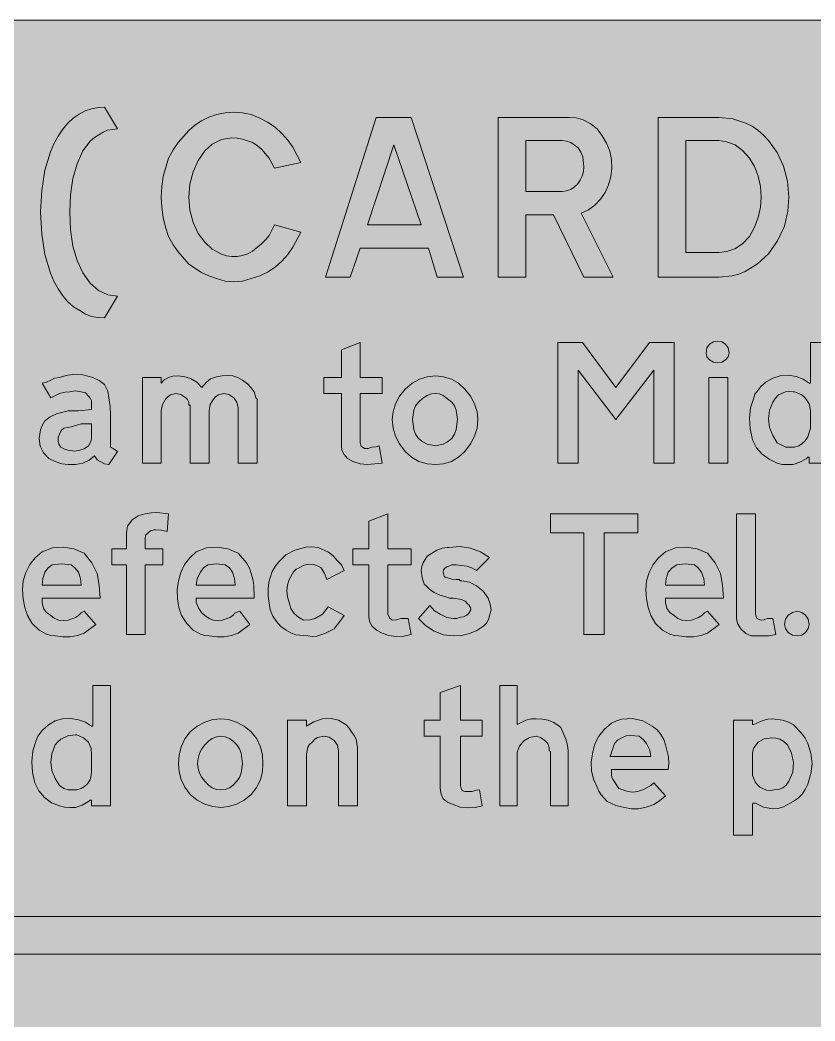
# Model space of a CAD drawing. Header units: metres. Extents: x 10 to 559, y 12 to 260.
# Drawn here: x 269.1 to 367.6, y 136.1 to 260.1 of the extents above; entities that cross this region are included whole.
import ezdxf

# ---------------------------------------------------------------- set-up
doc = ezdxf.new("R2010")
doc.units = ezdxf.units.M
for name, color, linetype, true_color in [('FILL_BLUE_0000FF', 7, 'Continuous', 0x0000ff), ('FILL_WHITE_FFFFFF', 7, 'Continuous', 0xffffff), ('STROKE_WHITE_FFFFFF', 7, 'Continuous', 0xffffff)]:
    doc.layers.add(name, color=color, linetype=linetype, true_color=true_color)

msp = doc.modelspace()

# ---------------------------------------------------------------- hatches: boundary and pattern name
at = {"layer": 'FILL_BLUE_0000FF', "true_color": 0x0000ff}
h = msp.add_hatch(color=7, dxfattribs=at)
h.dxf.hatch_style = 1
h.paths.add_polyline_path([(553.76, 259.97), (555.08, 259.58), (556.32, 258.96), (557.46, 258.12), (558.3, 256.98), (558.92, 255.74), (559.31, 254.42), (559.44, 253.08), (559.44, 19.26), (559.31, 17.91), (558.9, 16.56), (558.25, 15.32), (557.46, 14.22), (556.29, 13.28), (555.01, 12.6), (553.69, 12.2), (552.42, 12.06), (17.28, 12.06), (16.04, 12.2), (14.78, 12.6), (13.56, 13.28), (12.42, 14.22), (11.48, 15.36), (10.8, 16.61), (10.4, 17.92), (10.26, 19.26), (10.26, 253.08), (10.4, 254.41), (10.8, 255.6), (11.48, 256.93), (12.42, 258.12), (13.52, 259.04), (14.12, 259.36), (14.76, 259.56), (16.09, 259.97), (17.28, 260.1), (552.42, 260.1), (553.76, 259.97)])
at = {"layer": 'FILL_WHITE_FFFFFF', "true_color": 0xffffff}
h = msp.add_hatch(color=7, dxfattribs=at)
h.dxf.hatch_style = 1
h.paths.add_polyline_path([(279.54, 223.2), (278.73, 223.24), (277.94, 223.38), (277.19, 223.66), (276.48, 224.1), (275.7, 224.57), (274.99, 225.18), (274.35, 225.92), (273.78, 226.8), (273.27, 227.73), (272.83, 228.75), (272.16, 231.03), (271.75, 233.58), (271.62, 236.34), (271.75, 238.99), (272.16, 241.49), (272.83, 243.76), (273.27, 244.77), (273.78, 245.7), (274.35, 246.58), (274.98, 247.33), (275.67, 247.95), (276.39, 248.45), (277.15, 248.83), (277.93, 249.09), (278.73, 249.25), (279.54, 249.3), (281.16, 246.6), (279.92, 246.44), (279.36, 246.22), (278.82, 245.88), (278.28, 245.55), (277.76, 245.09), (276.84, 243.9), (276.13, 242.29), (275.62, 240.46), (275.32, 238.46), (275.22, 236.34), (275.32, 234.12), (275.62, 232.09), (276.13, 230.29), (276.84, 228.78), (277.74, 227.49), (278.8, 226.6), (279.95, 226.07), (281.16, 225.9), (279.54, 223.2)])
h = msp.add_hatch(color=7, dxfattribs=at)
h.dxf.hatch_style = 1
h.paths.add_polyline_path([(299.92, 242.98), (298.98, 244.08), (298.44, 244.56), (297.88, 244.91), (296.64, 245.34), (295.97, 245.48), (295.3, 245.52), (294.03, 245.3), (292.89, 244.73), (291.96, 243.9), (291.12, 242.7), (290.5, 241.29), (290.11, 239.75), (289.98, 238.14), (290.11, 236.53), (290.5, 235.01), (291.12, 233.66), (291.96, 232.56), (292.89, 231.7), (294.03, 231.08), (294.65, 230.88), (295.3, 230.79), (295.97, 230.8), (296.64, 230.94), (297.28, 231.14), (297.88, 231.46), (298.98, 232.38), (299.49, 232.85), (299.92, 233.42), (300.6, 234.72), (303.84, 233.82), (302.87, 231.95), (302.25, 231.06), (301.5, 230.22), (300.66, 229.48), (299.74, 228.87), (298.77, 228.4), (297.72, 228.06), (296.64, 227.76), (295.56, 227.66), (294.48, 227.76), (293.4, 228.06), (292.46, 228.39), (291.55, 228.83), (289.98, 229.86), (288.65, 231.37), (288.03, 232.26), (287.46, 233.28), (287.09, 234.42), (286.81, 235.64), (286.62, 236.9), (286.56, 238.14), (286.62, 239.46), (286.81, 240.71), (287.46, 243), (288.03, 244.02), (288.65, 244.91), (289.98, 246.42), (290.72, 247.06), (291.55, 247.61), (292.46, 248.07), (293.4, 248.4), (294.48, 248.6), (295.56, 248.67), (296.64, 248.6), (297.72, 248.4), (298.77, 247.96), (299.74, 247.43), (300.66, 246.81), (301.5, 246.06), (302.25, 245.22), (302.87, 244.33), (303.84, 242.46), (300.6, 241.74), (299.92, 242.98)])
h = msp.add_hatch(color=7, dxfattribs=at)
h.dxf.hatch_style = 1
h.paths.add_polyline_path([(324, 228.24), (320.76, 228.24), (319.68, 231.84), (311.22, 231.84), (309.96, 228.24), (306.9, 228.24), (313.2, 248.04), (317.52, 248.04), (324, 228.24)])
h.paths.add_polyline_path([(312.12, 234.72), (318.78, 234.72), (315.36, 244.62), (312.12, 234.72)], flags=16)
h = msp.add_hatch(color=7, dxfattribs=at)
h.dxf.hatch_style = 1
h.paths.add_polyline_path([(337.14, 248.04), (337.98, 247.97), (338.85, 247.72), (339.72, 247.28), (340.56, 246.6), (341.2, 245.76), (341.73, 244.84), (342.13, 243.87), (342.36, 242.82), (342.4, 241.74), (342.28, 240.69), (341.99, 239.68), (341.55, 238.75), (340.98, 237.9), (340.28, 237.18), (339.48, 236.59), (338.58, 236.16), (342.54, 228.24), (338.94, 228.24), (335.16, 235.98), (331.74, 235.98), (331.74, 228.24), (328.32, 228.24), (328.32, 248.04), (337.14, 248.04)])
h.paths.add_polyline_path([(336.77, 238.93), (337.27, 239.11), (337.73, 239.4), (338.13, 239.78), (338.47, 240.24), (338.72, 240.76), (338.88, 241.32), (338.94, 241.92), (338.78, 243.16), (338.56, 243.72), (338.22, 244.26), (337.3, 244.91), (336.78, 245.1), (336.24, 245.16), (331.74, 245.16), (331.74, 238.86), (336.24, 238.86), (336.77, 238.93)], flags=16)
h = msp.add_hatch(color=7, dxfattribs=at)
h.dxf.hatch_style = 1
h.paths.add_polyline_path([(359.01, 247.34), (359.77, 246.94), (360.49, 246.45), (361.17, 245.85), (361.8, 245.16), (362.88, 243.68), (363.67, 241.99), (364.15, 240.12), (364.32, 238.14), (364.18, 236.41), (363.78, 234.54), (362.92, 232.76), (361.8, 231.12), (360.43, 229.9), (358.92, 228.96), (358.11, 228.62), (357.3, 228.4), (355.68, 228.24), (348.12, 228.24), (348.12, 248.04), (355.68, 248.04), (357.4, 247.87), (359.01, 247.34)])
h.paths.add_polyline_path([(351.54, 231.3), (355.68, 231.3), (356.65, 231.41), (357.64, 231.75), (358.59, 232.36), (359.46, 233.28), (360.06, 234.42), (360.52, 235.64), (360.8, 236.9), (360.9, 238.14), (360.8, 239.48), (360.52, 240.77), (360.06, 241.96), (359.46, 243), (358.56, 243.94), (357.66, 244.62), (356.6, 245.02), (355.68, 245.16), (351.54, 245.16), (351.54, 231.3)], flags=16)
h = msp.add_hatch(color=7, dxfattribs=at)
h.dxf.hatch_style = 1
h.paths.add_polyline_path([(311.35, 207.29), (311.76, 207), (312.21, 207.02), (312.66, 207.18), (313.18, 207.2), (313.56, 207.36), (313.92, 205.2), (312.12, 205.02), (311.19, 205.1), (310.32, 205.38), (309.64, 205.76), (309.24, 206.28), (308.92, 206.82), (308.88, 207.36), (308.88, 213.84), (306.72, 213.84), (306.72, 215.82), (308.88, 215.82), (308.88, 219.24), (311.22, 220.14), (311.22, 215.82), (313.92, 215.82), (313.92, 213.84), (311.22, 213.84), (311.22, 207.72), (311.35, 207.29)])
h = msp.add_hatch(color=7, dxfattribs=at)
h.dxf.hatch_style = 1
h.paths.add_polyline_path([(335.7, 220.14), (338.76, 220.14), (342.9, 214.56), (347.04, 220.14), (350.1, 220.14), (350.1, 205.2), (347.58, 205.2), (347.58, 216.72), (342.9, 210.6), (338.22, 216.72), (338.22, 205.2), (335.7, 205.2), (335.7, 220.14)])
h = msp.add_hatch(color=7, dxfattribs=at)
h.dxf.hatch_style = 1
h.paths.add_polyline_path([(356.82, 218.38), (356.49, 217.98), (356.03, 217.72), (355.5, 217.62), (354.97, 217.72), (354.51, 217.98), (354.18, 218.38), (354.06, 218.88), (354.18, 219.48), (354.51, 219.94), (354.97, 220.22), (355.5, 220.32), (356.03, 220.22), (356.49, 219.94), (356.82, 219.48), (356.94, 218.88), (356.82, 218.38)])
h = msp.add_hatch(color=7, dxfattribs=at)
h.dxf.hatch_style = 1
h.paths.add_polyline_path([(364.14, 205.02), (363.51, 205.04), (362.88, 205.2), (361.87, 205.68), (361.01, 206.3), (360.32, 207.1), (359.82, 208.08), (359.52, 209.43), (359.44, 210.76), (359.59, 212.05), (360, 213.3), (360.11, 213.73), (360.36, 214.02), (360.86, 214.68), (361.53, 215.28), (362.33, 215.74), (363.24, 216), (364.28, 216.11), (365.24, 215.95), (366.1, 215.59), (366.84, 215.1), (366.95, 215.1), (367.02, 215.1), (367.02, 220.14), (369.18, 220.14), (369.18, 205.2), (366.84, 205.2), (366.84, 205.74), (366.84, 205.85), (366.84, 205.92), (366.66, 205.92), (366.48, 205.74), (365.67, 205.31), (364.86, 205.02), (364.14, 205.02)])
h.paths.add_polyline_path([(365.98, 207.61), (366.36, 207.96), (366.66, 208.44), (367.02, 209.52), (367.02, 211.68), (366.88, 212.47), (366.48, 213.12), (366.18, 213.46), (365.83, 213.7), (365.04, 214.02), (364.86, 214.02), (364.35, 214.09), (363.89, 214.04), (363.06, 213.66), (362.63, 213.21), (362.34, 212.76), (361.93, 211.76), (361.8, 210.69), (361.93, 209.62), (362.34, 208.62), (362.88, 207.72), (363.96, 207.18), (365.04, 207.18), (365.55, 207.35), (365.98, 207.61)], flags=16)
h = msp.add_hatch(color=7, dxfattribs=at)
h.dxf.hatch_style = 1
h.paths.add_polyline_path([(273.42, 205.38), (272.63, 205.78), (271.98, 206.46), (271.58, 207.29), (271.44, 208.26), (271.6, 209.34), (271.82, 209.88), (272.16, 210.42), (272.81, 210.94), (273.6, 211.32), (275.04, 211.68), (276.3, 211.68), (277.92, 211.86), (277.92, 212.4), (277.92, 212.94), (277.81, 213.21), (277.56, 213.48), (277.18, 213.89), (276.66, 214.02), (275.94, 214.15), (275.22, 214.02), (274.66, 214), (273.96, 213.84), (272.88, 213.3), (271.8, 215.1), (272.34, 215.21), (272.88, 215.46), (273.35, 215.71), (273.96, 215.82), (274.77, 216.07), (275.58, 216.18), (276.84, 216.14), (278.1, 215.82), (278.89, 215.44), (279.54, 214.92), (279.95, 214.11), (280.08, 213.3), (280.24, 212.22), (280.26, 211.14), (280.26, 207.72), (280.26, 207.18), (280.62, 207), (281.16, 206.64), (280.08, 205.02), (279.54, 205.13), (279, 205.38), (278.64, 205.6), (278.28, 206.1), (277.63, 205.58), (276.84, 205.2), (275.94, 205.04), (275.04, 205.02), (274.23, 205.13), (273.42, 205.38)])
h.paths.add_polyline_path([(276.48, 206.82), (277.02, 206.96), (277.56, 207.36), (277.74, 207.72), (277.9, 207.99), (277.92, 208.26), (277.92, 210.06), (276.66, 210.06), (275.4, 209.7), (274.5, 209.52), (274.16, 209.23), (273.96, 208.8), (273.8, 208.42), (273.78, 207.9), (273.89, 207.54), (274.14, 207.18), (274.59, 206.93), (275.04, 206.82), (275.83, 206.69), (276.48, 206.82)], flags=16)
h = msp.add_hatch(color=7, dxfattribs=at)
h.dxf.hatch_style = 1
h.paths.add_polyline_path([(286.56, 215.1), (286.94, 215.53), (287.46, 215.82), (288, 215.98), (288.54, 216), (289.37, 215.93), (290.2, 215.69), (290.97, 215.24), (291.6, 214.56), (292.14, 215.17), (292.68, 215.64), (293.4, 215.89), (294.12, 216), (294.79, 216.07), (295.45, 216), (296.07, 215.8), (296.64, 215.46), (297.25, 215.02), (297.72, 214.54), (298.06, 214.02), (298.26, 213.48), (298.28, 213.3), (298.44, 213.12), (298.44, 212.76), (298.44, 205.2), (296.1, 205.2), (296.1, 212.04), (295.92, 212.76), (295.56, 213.3), (294.93, 213.71), (294.3, 213.84), (293.67, 213.68), (293.34, 213.46), (293.04, 213.12), (292.63, 212.47), (292.5, 211.68), (292.5, 205.2), (290.16, 205.2), (290.16, 212.22), (290.14, 212.38), (289.98, 212.4), (289.98, 212.76), (289.8, 213.1), (289.62, 213.3), (288.99, 213.71), (288.36, 213.84), (287.73, 213.68), (287.4, 213.46), (287.1, 213.12), (286.7, 212.47), (286.56, 211.68), (286.56, 205.2), (284.22, 205.2), (284.22, 215.82), (286.56, 215.82), (286.56, 215.1)])
h = msp.add_hatch(color=7, dxfattribs=at)
h.dxf.hatch_style = 1
h.paths.add_polyline_path([(315.58, 212.56), (316.09, 213.51), (316.8, 214.38), (317.64, 215.09), (318.55, 215.59), (319.53, 215.9), (320.58, 216), (321.55, 215.9), (322.51, 215.59), (323.41, 215.09), (324.18, 214.38), (324.89, 213.51), (325.39, 212.56), (325.7, 211.57), (325.8, 210.6), (325.7, 209.55), (325.39, 208.55), (324.89, 207.59), (324.18, 206.64), (323.41, 205.93), (322.51, 205.42), (321.55, 205.12), (320.58, 205.02), (319.51, 205.12), (318.49, 205.42), (317.57, 205.93), (316.8, 206.64), (316.09, 207.59), (315.58, 208.55), (315.28, 209.55), (315.18, 210.6), (315.28, 211.57), (315.58, 212.56)])
h.paths.add_polyline_path([(319.5, 213.57), (318.96, 213.23), (318.42, 212.76), (318.08, 212.3), (317.86, 211.75), (317.7, 210.6), (317.86, 209.36), (318.08, 208.8), (318.42, 208.26), (318.96, 207.82), (319.5, 207.54), (320.58, 207.36), (321.5, 207.54), (322.02, 207.82), (322.56, 208.26), (322.9, 208.8), (323.12, 209.36), (323.28, 210.6), (323.12, 211.75), (322.9, 212.3), (322.56, 212.76), (321.5, 213.57), (321.02, 213.77), (320.58, 213.84), (320.04, 213.77), (319.5, 213.57)], flags=16)
h = msp.add_hatch(color=7, dxfattribs=at)
h.dxf.hatch_style = 1
h.paths.add_polyline_path([(356.76, 215.82), (356.76, 205.2), (354.42, 205.2), (354.42, 215.82), (356.76, 215.82)])
h = msp.add_hatch(color=7, dxfattribs=at)
h.dxf.hatch_style = 1
h.paths.add_polyline_path([(282.24, 183.96), (282.24, 192.6), (280.44, 192.6), (280.44, 194.58), (282.24, 194.58), (282.24, 196.56), (282.4, 197.37), (282.96, 198.18), (283.7, 198.68), (284.58, 198.9), (285.3, 199.06), (286.02, 199.08), (287.46, 198.9), (287.28, 196.74), (286.56, 196.9), (285.84, 196.92), (285.73, 196.92), (285.66, 196.92), (285.23, 196.81), (284.94, 196.56), (284.62, 196.27), (284.58, 195.84), (284.58, 194.58), (286.74, 194.58), (286.74, 192.6), (284.58, 192.6), (284.58, 183.96), (282.24, 183.96)])
h = msp.add_hatch(color=7, dxfattribs=at)
h.dxf.hatch_style = 1
h.paths.add_polyline_path([(314.84, 186.05), (315.18, 185.76), (315.72, 185.78), (316.26, 185.94), (317.16, 185.94), (317.52, 183.96), (316.58, 183.76), (315.65, 183.71), (314.76, 183.83), (313.92, 184.14), (313.22, 184.52), (312.66, 185.04), (312.41, 185.51), (312.3, 186.12), (312.3, 192.6), (310.32, 192.6), (310.32, 194.58), (312.3, 194.58), (312.3, 198), (314.64, 198.9), (314.64, 194.58), (317.52, 194.58), (317.52, 192.6), (314.64, 192.6), (314.64, 186.48), (314.84, 186.05)])
h = msp.add_hatch(color=7, dxfattribs=at)
h.dxf.hatch_style = 1
h.paths.add_polyline_path([(345.6, 196.56), (341.46, 196.56), (341.46, 183.96), (338.94, 183.96), (338.94, 196.56), (334.8, 196.56), (334.8, 198.9), (345.6, 198.9), (345.6, 196.56)])
h = msp.add_hatch(color=7, dxfattribs=at)
h.dxf.hatch_style = 1
h.paths.add_polyline_path([(357.84, 198.9), (360.18, 198.9), (360.18, 186.48), (360.36, 185.94), (360.9, 185.76), (361.26, 185.78), (361.62, 185.94), (362.34, 185.94), (362.7, 183.96), (361.89, 183.8), (361.08, 183.78), (359.64, 183.78), (359.01, 184.1), (358.38, 184.68), (357.97, 185.31), (357.84, 185.94), (357.84, 198.9)])
h = msp.add_hatch(color=7, dxfattribs=at)
h.dxf.hatch_style = 1
h.paths.add_polyline_path([(272.36, 184.01), (271.44, 184.5), (270.58, 185.33), (270, 186.3), (269.66, 187.3), (269.46, 188.39), (269.39, 189.51), (269.46, 190.62), (269.8, 191.66), (270.29, 192.62), (270.95, 193.48), (271.8, 194.22), (273.07, 194.7), (274.41, 194.8), (275.75, 194.57), (277.02, 194.04), (277.96, 192.85), (278.64, 191.52), (278.89, 190.06), (279, 188.46), (271.8, 188.46), (271.8, 188.28), (271.8, 187.92), (271.98, 187.2), (272.36, 186.68), (272.88, 186.3), (273.34, 185.96), (273.89, 185.76), (274.47, 185.69), (275.04, 185.76), (275.92, 186.08), (276.33, 186.32), (276.66, 186.66), (277.02, 186.84), (278.46, 185.22), (277.02, 184.14), (276.18, 183.83), (275.29, 183.69), (274.36, 183.68), (273.42, 183.78), (272.88, 183.84), (272.36, 184.01)])
h.paths.add_polyline_path([(276.55, 190.89), (276.3, 191.7), (275.85, 192.22), (275.4, 192.6), (274.23, 192.73), (273.06, 192.6), (272.54, 192.22), (272.16, 191.7), (271.91, 190.89), (271.8, 190.08), (276.66, 190.08), (276.55, 190.89)], flags=16)
h = msp.add_hatch(color=7, dxfattribs=at)
h.dxf.hatch_style = 1
h.paths.add_polyline_path([(291.44, 184.01), (290.52, 184.5), (289.73, 185.33), (289.08, 186.3), (288.75, 187.3), (288.56, 188.39), (288.55, 189.51), (288.72, 190.62), (288.98, 191.66), (289.46, 192.62), (290.11, 193.48), (290.88, 194.22), (292.15, 194.7), (293.49, 194.8), (294.83, 194.57), (296.1, 194.04), (297.11, 192.85), (297.49, 192.19), (297.72, 191.52), (297.93, 190.81), (298.03, 190.06), (298.08, 188.46), (290.88, 188.46), (290.88, 188.28), (290.88, 187.92), (291.24, 187.2), (291.53, 186.68), (291.96, 186.3), (292.5, 185.96), (293.04, 185.76), (293.58, 185.69), (294.12, 185.76), (295.07, 186.08), (295.44, 186.32), (295.74, 186.66), (296.28, 186.84), (297.54, 185.22), (296.1, 184.14), (295.26, 183.83), (294.37, 183.69), (293.44, 183.68), (292.5, 183.78), (291.96, 183.84), (291.44, 184.01)])
h.paths.add_polyline_path([(295.63, 190.89), (295.38, 191.7), (295, 192.22), (294.48, 192.6), (293.4, 192.73), (292.32, 192.6), (291.8, 192.22), (291.42, 191.7), (291.02, 190.89), (290.88, 190.08), (295.74, 190.08), (295.63, 190.89)], flags=16)
h = msp.add_hatch(color=7, dxfattribs=at)
h.dxf.hatch_style = 1
h.paths.add_polyline_path([(304.99, 185.78), (305.64, 185.94), (306.54, 186.48), (307.26, 187.38), (309.24, 186.3), (308.7, 185.58), (307.98, 184.68), (306.9, 184.14), (305.82, 183.76), (305.28, 183.71), (304.74, 183.78), (303.25, 183.94), (302.61, 184.16), (302.04, 184.5), (301.4, 184.97), (300.85, 185.56), (300.39, 186.25), (300.06, 187.02), (299.83, 188.73), (299.81, 189.6), (299.88, 190.44), (300.31, 191.77), (300.66, 192.39), (301.14, 192.96), (301.99, 193.82), (303.12, 194.4), (304.49, 194.78), (305.22, 194.83), (306, 194.76), (307.3, 194.15), (307.87, 193.72), (308.34, 193.14), (308.88, 192.6), (309.24, 191.88), (307.08, 190.8), (306.79, 191.52), (306.36, 192.24), (306, 192.42), (305.43, 192.62), (304.83, 192.67), (304.23, 192.55), (303.66, 192.24), (303.29, 192.04), (302.96, 191.72), (302.4, 190.8), (302.2, 190.1), (302.13, 189.36), (302.2, 188.62), (302.4, 187.92), (302.63, 187.18), (303.03, 186.57), (303.56, 186.1), (304.2, 185.76), (304.99, 185.78)])
h = msp.add_hatch(color=7, dxfattribs=at)
h.dxf.hatch_style = 1
h.paths.add_polyline_path([(322.56, 190.82), (323.1, 190.8), (323.46, 190.8), (323.64, 190.62), (323.82, 190.62), (324.76, 190.46), (325.64, 190.01), (326.43, 189.33), (327.06, 188.46), (327.31, 187.74), (327.42, 187.02), (327.1, 185.83), (326.86, 185.37), (326.52, 185.04), (325.68, 184.46), (324.77, 184.07), (323.79, 183.85), (322.74, 183.78), (321.53, 183.94), (320.38, 184.39), (319.32, 185.07), (318.42, 185.94), (319.86, 187.56), (320.42, 186.88), (321.12, 186.48), (321.93, 186.07), (322.74, 185.94), (323.19, 185.96), (323.64, 186.12), (324, 186.14), (324.36, 186.3), (324.63, 186.52), (324.9, 187.02), (324.88, 187.29), (324.72, 187.56), (324.7, 187.65), (324.54, 187.74), (324.21, 188.08), (323.77, 188.3), (322.74, 188.46), (322.29, 188.48), (321.84, 188.64), (321.07, 188.84), (320.38, 189.16), (319.79, 189.58), (319.32, 190.08), (319.16, 190.1), (319.14, 190.26), (318.89, 191), (318.78, 191.88), (318.84, 192.39), (319.01, 192.85), (319.5, 193.68), (320.69, 194.42), (321.35, 194.67), (322.02, 194.76), (322.2, 194.76), (323.54, 194.87), (324.86, 194.67), (326.1, 194.2), (327.24, 193.5), (325.62, 191.88), (325.05, 192.22), (324.43, 192.44), (323.1, 192.6), (322.58, 192.58), (322.2, 192.42), (321.94, 192.36), (321.71, 192.19), (321.54, 191.96), (321.48, 191.7), (321.61, 191.2), (321.78, 191.04), (322.02, 190.98), (322.56, 190.82)])
h = msp.add_hatch(color=7, dxfattribs=at)
h.dxf.hatch_style = 1
h.paths.add_polyline_path([(349.58, 184.01), (348.66, 184.5), (347.8, 185.33), (347.22, 186.3), (346.88, 187.3), (346.68, 188.39), (346.61, 189.51), (346.68, 190.62), (347.02, 191.66), (347.51, 192.62), (348.17, 193.48), (349.02, 194.22), (350.29, 194.7), (351.63, 194.8), (352.97, 194.57), (354.24, 194.04), (355.18, 192.85), (355.86, 191.52), (356.11, 190.06), (356.22, 188.46), (349.02, 188.46), (349.02, 188.28), (349.02, 187.92), (349.2, 187.2), (349.58, 186.68), (350.1, 186.3), (350.56, 185.96), (351.11, 185.76), (351.69, 185.69), (352.26, 185.76), (353.14, 186.08), (353.55, 186.32), (353.88, 186.66), (354.24, 186.84), (355.68, 185.22), (354.24, 184.14), (353.4, 183.83), (352.51, 183.69), (351.58, 183.68), (350.64, 183.78), (350.1, 183.84), (349.58, 184.01)])
h.paths.add_polyline_path([(353.77, 190.89), (353.52, 191.7), (353.07, 192.22), (352.62, 192.6), (351.47, 192.73), (350.46, 192.6), (349.85, 192.22), (349.38, 191.7), (349.13, 190.89), (349.02, 190.08), (353.88, 190.08), (353.77, 190.89)], flags=16)
h = msp.add_hatch(color=7, dxfattribs=at)
h.dxf.hatch_style = 1
h.paths.add_polyline_path([(366.72, 184.69), (366.39, 184.23), (365.93, 183.9), (365.4, 183.78), (364.77, 183.9), (364.25, 184.23), (363.91, 184.69), (363.78, 185.22), (363.91, 185.85), (364.25, 186.37), (364.77, 186.71), (365.4, 186.84), (365.93, 186.71), (366.39, 186.37), (366.72, 185.85), (366.84, 185.22), (366.72, 184.69)])
h = msp.add_hatch(color=7, dxfattribs=at)
h.dxf.hatch_style = 1
h.paths.add_polyline_path([(275.22, 162.54), (274.59, 162.56), (273.96, 162.72), (272.95, 163.12), (272.09, 163.76), (271.4, 164.59), (270.9, 165.6), (270.6, 166.87), (270.52, 168.21), (270.67, 169.55), (271.08, 170.82), (271.26, 171.36), (271.86, 172.13), (272.59, 172.78), (273.41, 173.26), (274.32, 173.52), (275.36, 173.56), (276.32, 173.41), (277.18, 173.09), (277.92, 172.62), (278.03, 172.62), (278.1, 172.62), (278.1, 177.66), (280.26, 177.66), (280.26, 162.72), (277.92, 162.72), (277.92, 163.44), (277.74, 163.44), (277.56, 163.26), (276.75, 162.83), (275.94, 162.54), (275.22, 162.54)])
h.paths.add_polyline_path([(277.06, 165.13), (277.44, 165.48), (277.74, 165.96), (277.9, 166.5), (277.92, 167.04), (277.92, 169.02), (277.87, 169.83), (277.56, 170.64), (276.91, 171.16), (276.12, 171.54), (275.94, 171.54), (274.97, 171.4), (274.14, 171), (273.71, 170.64), (273.42, 170.28), (273.01, 169.2), (272.88, 168.14), (273.01, 167.12), (273.42, 166.14), (273.96, 165.24), (274.5, 164.9), (275.04, 164.7), (276.12, 164.7), (276.63, 164.87), (277.06, 165.13)], flags=16)
h = msp.add_hatch(color=7, dxfattribs=at)
h.dxf.hatch_style = 1
h.paths.add_polyline_path([(323.77, 164.75), (323.94, 164.58), (324.18, 164.52), (325.08, 164.52), (325.6, 164.68), (325.98, 164.7), (326.34, 162.72), (325.47, 162.52), (324.54, 162.47), (323.61, 162.59), (322.74, 162.9), (322.04, 163.19), (321.48, 163.62), (321.23, 164.18), (321.12, 164.88), (321.12, 171.36), (319.14, 171.36), (319.14, 173.34), (321.12, 173.34), (321.12, 176.76), (323.64, 177.66), (323.64, 173.34), (326.34, 173.34), (326.34, 171.36), (323.64, 171.36), (323.64, 165.24), (323.77, 164.75)])
h = msp.add_hatch(color=7, dxfattribs=at)
h.dxf.hatch_style = 1
h.paths.add_polyline_path([(336.96, 162.72), (334.8, 162.72), (334.8, 169.38), (334.78, 169.47), (334.62, 169.56), (334.62, 169.92), (334.48, 170.44), (334.08, 170.82), (333.54, 171.22), (333, 171.36), (332.2, 171.2), (331.49, 170.77), (330.95, 170.15), (330.66, 169.38), (330.66, 162.72), (328.5, 162.72), (328.5, 177.66), (330.66, 177.66), (330.66, 172.8), (331.74, 173.34), (332.44, 173.5), (333, 173.52), (333.78, 173.48), (334.51, 173.34), (335.2, 173.06), (335.88, 172.62), (336.06, 172.44), (336.71, 171), (336.9, 170.26), (336.96, 169.56), (336.96, 169.38), (336.96, 169.31), (336.96, 169.2), (336.96, 162.72)])
h = msp.add_hatch(color=7, dxfattribs=at)
h.dxf.hatch_style = 1
h.paths.add_polyline_path([(289.03, 170.06), (289.48, 171.03), (290.16, 171.9), (291.03, 172.61), (291.98, 173.12), (292.97, 173.42), (293.94, 173.52), (294.91, 173.42), (295.9, 173.12), (296.85, 172.61), (297.72, 171.9), (298.4, 171.03), (298.84, 170.06), (299.09, 169.01), (299.16, 167.94), (299.09, 166.97), (298.84, 165.98), (298.4, 165.03), (297.72, 164.16), (296.85, 163.45), (295.9, 162.95), (294.91, 162.64), (293.94, 162.54), (292.97, 162.64), (291.98, 162.95), (291.03, 163.45), (290.16, 164.16), (289.48, 165.03), (289.03, 165.98), (288.79, 166.97), (288.72, 167.94), (288.79, 169.01), (289.03, 170.06)])
h.paths.add_polyline_path([(292.88, 171.09), (292.4, 170.75), (291.96, 170.28), (291.59, 169.81), (291.31, 169.25), (291.12, 168.61), (291.06, 167.94), (291.12, 167.37), (291.31, 166.79), (291.59, 166.24), (291.96, 165.78), (292.4, 165.31), (292.88, 164.97), (293.4, 164.77), (293.94, 164.7), (294.48, 164.77), (295, 164.97), (295.48, 165.31), (295.92, 165.78), (296.26, 166.24), (296.48, 166.79), (296.64, 167.94), (296.48, 169.25), (296.26, 169.81), (295.92, 170.28), (295.48, 170.75), (295, 171.09), (294.48, 171.29), (293.94, 171.36), (293.4, 171.29), (292.88, 171.09)], flags=16)
h = msp.add_hatch(color=7, dxfattribs=at)
h.dxf.hatch_style = 1
h.paths.add_polyline_path([(305.93, 171.2), (305.58, 170.98), (305.28, 170.64), (304.94, 170.34), (304.72, 169.99), (304.56, 169.2), (304.56, 162.72), (302.22, 162.72), (302.22, 173.34), (304.56, 173.34), (304.56, 172.62), (305.48, 173.14), (306.54, 173.52), (307.08, 173.59), (307.6, 173.57), (308.52, 173.34), (309.46, 172.76), (309.84, 172.38), (310.14, 171.9), (310.48, 171.46), (310.7, 170.98), (310.86, 169.92), (310.86, 162.72), (308.52, 162.72), (308.52, 169.56), (308.38, 170.26), (307.98, 170.82), (307.35, 171.23), (306.72, 171.36), (305.93, 171.2)])
h = msp.add_hatch(color=7, dxfattribs=at)
h.dxf.hatch_style = 1
h.paths.add_polyline_path([(341.82, 163.26), (341.06, 164.09), (340.76, 164.55), (340.56, 165.06), (340.12, 166.04), (339.89, 167.08), (339.85, 168.2), (340.02, 169.38), (340.28, 170.42), (340.79, 171.38), (341.49, 172.24), (342.36, 172.98), (342.98, 173.27), (343.63, 173.46), (344.95, 173.54), (346.23, 173.26), (347.4, 172.62), (348.01, 172.15), (348.48, 171.58), (348.82, 170.95), (349.02, 170.28), (349.4, 168.82), (349.45, 168.03), (349.38, 167.22), (342.36, 167.22), (342.36, 167.04), (342.36, 166.86), (342.36, 166.68), (342.38, 166.25), (342.54, 165.96), (343.26, 164.88), (344.36, 164.5), (344.96, 164.45), (345.6, 164.52), (346.41, 164.81), (347.22, 165.24), (347.58, 165.6), (349.02, 163.98), (348.3, 163.37), (347.58, 162.9), (346.64, 162.57), (345.71, 162.38), (344.82, 162.37), (343.98, 162.54), (342.9, 162.76), (341.82, 163.26)])
h.paths.add_polyline_path([(347.08, 169.65), (346.68, 170.46), (346.3, 170.91), (345.78, 171.36), (344.7, 171.47), (344.16, 171.39), (343.62, 171.18), (343.1, 170.89), (342.72, 170.46), (342.18, 168.84), (347.22, 168.84), (347.08, 169.65)], flags=16)
h = msp.add_hatch(color=7, dxfattribs=at)
h.dxf.hatch_style = 1
h.paths.add_polyline_path([(361.7, 173.46), (362.34, 173.52), (363.53, 173.36), (364.19, 173.14), (364.86, 172.8), (365.9, 171.76), (366.33, 171.13), (366.66, 170.46), (367.06, 169.27), (367.2, 167.94), (367.06, 166.75), (366.66, 165.42), (366.35, 164.78), (365.96, 164.2), (365.47, 163.7), (364.86, 163.26), (363.67, 162.61), (363.01, 162.42), (362.34, 162.36), (361.19, 162.58), (360.18, 163.08), (360, 163.08), (359.84, 163.06), (359.82, 162.9), (359.82, 159.12), (357.48, 159.12), (357.48, 173.34), (359.82, 173.34), (359.82, 172.8), (360, 172.8), (361.1, 173.29), (361.7, 173.46)])
h.paths.add_polyline_path([(359.84, 169.56), (359.82, 169.2), (359.82, 166.5), (360.14, 165.71), (360.38, 165.36), (360.72, 165.06), (361.55, 164.68), (362.01, 164.63), (362.52, 164.7), (363.05, 164.77), (363.56, 164.97), (363.99, 165.31), (364.32, 165.78), (364.8, 166.91), (364.91, 168.1), (364.67, 169.25), (364.14, 170.28), (363.7, 170.72), (363.22, 171), (362.7, 171.14), (362.16, 171.18), (361.28, 171.04), (360.54, 170.64), (360, 169.92), (359.84, 169.56)], flags=16)
h = msp.add_hatch(color=7, dxfattribs=at)
h.dxf.hatch_style = 1
h.paths.add_polyline_path([(63.36, 144.36), (63.36, 149.04), (496.8, 149.04), (492.12, 153.9), (499.32, 153.9), (506.34, 146.7), (499.32, 139.68), (492.12, 139.68), (496.8, 144.36), (63.36, 144.36)])

# ---------------------------------------------------------------- linework, layer by layer
at = {"layer": 'FILL_BLUE_0000FF', "lineweight": 0, "true_color": 0x0000ff}
msp.add_lwpolyline([(17.28, 260.1), (552.42, 260.1), (553.76, 259.97), (555.08, 259.58), (556.32, 258.96), (557.46, 258.12), (558.3, 256.98), (558.92, 255.74), (559.31, 254.42), (559.44, 253.08), (559.44, 19.26), (559.31, 17.91), (558.9, 16.56), (558.25, 15.32), (557.46, 14.22), (556.29, 13.28), (555.01, 12.6), (553.69, 12.2), (552.42, 12.06), (17.28, 12.06)], dxfattribs=at)
at = {"layer": 'FILL_WHITE_FFFFFF', "lineweight": 0, "true_color": 0xffffff}
for points in [[(279.54, 223.2), (278.73, 223.24), (277.94, 223.38), (277.19, 223.66), (276.48, 224.1), (275.7, 224.57), (274.99, 225.18), (274.35, 225.92), (273.78, 226.8), (273.27, 227.73), (272.83, 228.75), (272.16, 231.03), (271.75, 233.58), (271.62, 236.34), (271.75, 238.99), (272.16, 241.49), (272.83, 243.76), (273.27, 244.77), (273.78, 245.7), (274.35, 246.58), (274.98, 247.33), (275.67, 247.95), (276.39, 248.45), (277.15, 248.83), (277.93, 249.09), (278.73, 249.25), (279.54, 249.3), (281.16, 246.6), (279.92, 246.44), (279.36, 246.22), (278.82, 245.88), (278.28, 245.55), (277.76, 245.09), (276.84, 243.9), (276.13, 242.29), (275.62, 240.46), (275.32, 238.46), (275.22, 236.34), (275.32, 234.12), (275.62, 232.09), (276.13, 230.29), (276.84, 228.78), (277.74, 227.49), (278.8, 226.6), (279.95, 226.07), (281.16, 225.9)], [(299.92, 242.98), (298.98, 244.08), (298.44, 244.56), (297.88, 244.91), (296.64, 245.34), (295.97, 245.48), (295.3, 245.52), (294.03, 245.3), (292.89, 244.73), (291.96, 243.9), (291.12, 242.7), (290.5, 241.29), (290.11, 239.75), (289.98, 238.14), (290.11, 236.53), (290.5, 235.01), (291.12, 233.66), (291.96, 232.56), (292.89, 231.7), (294.03, 231.08), (294.65, 230.88), (295.3, 230.79), (295.97, 230.8), (296.64, 230.94), (297.28, 231.14), (297.88, 231.46), (298.98, 232.38), (299.49, 232.85), (299.92, 233.42), (300.6, 234.72), (303.84, 233.82), (302.87, 231.95), (302.25, 231.06), (301.5, 230.22), (300.66, 229.48), (299.74, 228.87), (298.77, 228.4), (297.72, 228.06), (296.64, 227.76), (295.56, 227.66), (294.48, 227.76), (293.4, 228.06), (292.46, 228.39), (291.55, 228.83), (289.98, 229.86), (288.65, 231.37), (288.03, 232.26), (287.46, 233.28), (287.09, 234.42), (286.81, 235.64), (286.62, 236.9), (286.56, 238.14), (286.62, 239.46), (286.81, 240.71), (287.46, 243), (288.03, 244.02), (288.65, 244.91), (289.98, 246.42), (290.72, 247.06), (291.55, 247.61), (292.46, 248.07), (293.4, 248.4), (294.48, 248.6), (295.56, 248.67), (296.64, 248.6), (297.72, 248.4), (298.77, 247.96), (299.74, 247.43), (300.66, 246.81), (301.5, 246.06), (302.25, 245.22), (302.87, 244.33), (303.84, 242.46), (300.6, 241.74)], [(324, 228.24), (320.76, 228.24), (319.68, 231.84), (311.22, 231.84), (309.96, 228.24), (306.9, 228.24), (313.2, 248.04), (317.52, 248.04)], [(337.14, 248.04), (337.98, 247.97), (338.85, 247.72), (339.72, 247.28), (340.56, 246.6), (341.2, 245.76), (341.73, 244.84), (342.13, 243.87), (342.36, 242.82), (342.4, 241.74), (342.28, 240.69), (341.99, 239.68), (341.55, 238.75), (340.98, 237.9), (340.28, 237.18), (339.48, 236.59), (338.58, 236.16), (342.54, 228.24), (338.94, 228.24), (335.16, 235.98), (331.74, 235.98), (331.74, 228.24), (328.32, 228.24), (328.32, 248.04)], [(359.01, 247.34), (359.77, 246.94), (360.49, 246.45), (361.17, 245.85), (361.8, 245.16), (362.88, 243.68), (363.67, 241.99), (364.15, 240.12), (364.32, 238.14), (364.18, 236.41), (363.78, 234.54), (362.92, 232.76), (361.8, 231.12), (360.43, 229.9), (358.92, 228.96), (358.11, 228.62), (357.3, 228.4), (355.68, 228.24), (348.12, 228.24), (348.12, 248.04), (355.68, 248.04), (357.4, 247.87)], [(312.12, 234.72), (318.78, 234.72), (315.36, 244.62)], [(336.77, 238.93), (337.27, 239.11), (337.73, 239.4), (338.13, 239.78), (338.47, 240.24), (338.72, 240.76), (338.88, 241.32), (338.94, 241.92), (338.78, 243.16), (338.56, 243.72), (338.22, 244.26), (337.3, 244.91), (336.78, 245.1), (336.24, 245.16), (331.74, 245.16), (331.74, 238.86), (336.24, 238.86)], [(351.54, 231.3), (355.68, 231.3), (356.65, 231.41), (357.64, 231.75), (358.59, 232.36), (359.46, 233.28), (360.06, 234.42), (360.52, 235.64), (360.8, 236.9), (360.9, 238.14), (360.8, 239.48), (360.52, 240.77), (360.06, 241.96), (359.46, 243), (358.56, 243.94), (357.66, 244.62), (356.6, 245.02), (355.68, 245.16), (351.54, 245.16)], [(311.35, 207.29), (311.76, 207), (312.21, 207.02), (312.66, 207.18), (313.18, 207.2), (313.56, 207.36), (313.92, 205.2), (312.12, 205.02), (311.19, 205.1), (310.32, 205.38), (309.64, 205.76), (309.24, 206.28), (308.92, 206.82), (308.88, 207.36), (308.88, 213.84), (306.72, 213.84), (306.72, 215.82), (308.88, 215.82), (308.88, 219.24), (311.22, 220.14), (311.22, 215.82), (313.92, 215.82), (313.92, 213.84), (311.22, 213.84), (311.22, 207.72)], [(335.7, 220.14), (338.76, 220.14), (342.9, 214.56), (347.04, 220.14), (350.1, 220.14), (350.1, 205.2), (347.58, 205.2), (347.58, 216.72), (342.9, 210.6), (338.22, 216.72), (338.22, 205.2), (335.7, 205.2)], [(356.82, 218.38), (356.49, 217.98), (356.03, 217.72), (355.5, 217.62), (354.97, 217.72), (354.51, 217.98), (354.18, 218.38), (354.06, 218.88), (354.18, 219.48), (354.51, 219.94), (354.97, 220.22), (355.5, 220.32), (356.03, 220.22), (356.49, 219.94), (356.82, 219.48), (356.94, 218.88)], [(273.42, 205.38), (272.63, 205.78), (271.98, 206.46), (271.58, 207.29), (271.44, 208.26), (271.6, 209.34), (271.82, 209.88), (272.16, 210.42), (272.81, 210.94), (273.6, 211.32), (275.04, 211.68), (276.3, 211.68), (277.92, 211.86), (277.92, 212.4), (277.92, 212.94), (277.81, 213.21), (277.56, 213.48), (277.18, 213.89), (276.66, 214.02), (275.94, 214.15), (275.22, 214.02), (274.66, 214), (273.96, 213.84), (272.88, 213.3), (271.8, 215.1), (272.34, 215.21), (272.88, 215.46), (273.35, 215.71), (273.96, 215.82), (274.77, 216.07), (275.58, 216.18), (276.84, 216.14), (278.1, 215.82), (278.89, 215.44), (279.54, 214.92), (279.95, 214.11), (280.08, 213.3), (280.24, 212.22), (280.26, 211.14), (280.26, 207.72), (280.26, 207.18), (280.62, 207), (281.16, 206.64), (280.08, 205.02), (279.54, 205.13), (279, 205.38), (278.64, 205.6), (278.28, 206.1), (277.63, 205.58), (276.84, 205.2), (275.94, 205.04), (275.04, 205.02), (274.23, 205.13)], [(286.56, 215.1), (286.94, 215.53), (287.46, 215.82), (288, 215.98), (288.54, 216), (289.37, 215.93), (290.2, 215.69), (290.97, 215.24), (291.6, 214.56), (292.14, 215.17), (292.68, 215.64), (293.4, 215.89), (294.12, 216), (294.79, 216.07), (295.45, 216), (296.07, 215.8), (296.64, 215.46), (297.25, 215.02), (297.72, 214.54), (298.06, 214.02), (298.26, 213.48), (298.28, 213.3), (298.44, 213.12), (298.44, 212.76), (298.44, 205.2), (296.1, 205.2), (296.1, 212.04), (295.92, 212.76), (295.56, 213.3), (294.93, 213.71), (294.3, 213.84), (293.67, 213.68), (293.34, 213.46), (293.04, 213.12), (292.63, 212.47), (292.5, 211.68), (292.5, 205.2), (290.16, 205.2), (290.16, 212.22), (290.14, 212.38), (289.98, 212.4), (289.98, 212.76), (289.8, 213.1), (289.62, 213.3), (288.99, 213.71), (288.36, 213.84), (287.73, 213.68), (287.4, 213.46), (287.1, 213.12), (286.7, 212.47), (286.56, 211.68), (286.56, 205.2), (284.22, 205.2), (284.22, 215.82), (286.56, 215.82)], [(315.58, 212.56), (316.09, 213.51), (316.8, 214.38), (317.64, 215.09), (318.55, 215.59), (319.53, 215.9), (320.58, 216), (321.55, 215.9), (322.51, 215.59), (323.41, 215.09), (324.18, 214.38), (324.89, 213.51), (325.39, 212.56), (325.7, 211.57), (325.8, 210.6), (325.7, 209.55), (325.39, 208.55), (324.89, 207.59), (324.18, 206.64), (323.41, 205.93), (322.51, 205.42), (321.55, 205.12), (320.58, 205.02), (319.51, 205.12), (318.49, 205.42), (317.57, 205.93), (316.8, 206.64), (316.09, 207.59), (315.58, 208.55), (315.28, 209.55), (315.18, 210.6), (315.28, 211.57)], [(356.76, 215.82), (356.76, 205.2), (354.42, 205.2), (354.42, 215.82)], [(319.5, 213.57), (318.96, 213.23), (318.42, 212.76), (318.08, 212.3), (317.86, 211.75), (317.7, 210.6), (317.86, 209.36), (318.08, 208.8), (318.42, 208.26), (318.96, 207.82), (319.5, 207.54), (320.58, 207.36), (321.5, 207.54), (322.02, 207.82), (322.56, 208.26), (322.9, 208.8), (323.12, 209.36), (323.28, 210.6), (323.12, 211.75), (322.9, 212.3), (322.56, 212.76), (321.5, 213.57), (321.02, 213.77), (320.58, 213.84), (320.04, 213.77)], [(365.98, 207.61), (366.36, 207.96), (366.66, 208.44), (367.02, 209.52), (367.02, 211.68), (366.88, 212.47), (366.48, 213.12), (366.18, 213.46), (365.83, 213.7), (365.04, 214.02), (364.86, 214.02), (364.35, 214.09), (363.89, 214.04), (363.06, 213.66), (362.63, 213.21), (362.34, 212.76), (361.93, 211.76), (361.8, 210.69), (361.93, 209.62), (362.34, 208.62), (362.88, 207.72), (363.96, 207.18), (365.04, 207.18), (365.55, 207.35)], [(276.48, 206.82), (277.02, 206.96), (277.56, 207.36), (277.74, 207.72), (277.9, 207.99), (277.92, 208.26), (277.92, 210.06), (276.66, 210.06), (275.4, 209.7), (274.5, 209.52), (274.16, 209.23), (273.96, 208.8), (273.8, 208.42), (273.78, 207.9), (273.89, 207.54), (274.14, 207.18), (274.59, 206.93), (275.04, 206.82), (275.83, 206.69)], [(282.24, 183.96), (282.24, 192.6), (280.44, 192.6), (280.44, 194.58), (282.24, 194.58), (282.24, 196.56), (282.4, 197.37), (282.96, 198.18), (283.7, 198.68), (284.58, 198.9), (285.3, 199.06), (286.02, 199.08), (287.46, 198.9), (287.28, 196.74), (286.56, 196.9), (285.84, 196.92), (285.73, 196.92), (285.66, 196.92), (285.23, 196.81), (284.94, 196.56), (284.62, 196.27), (284.58, 195.84), (284.58, 194.58), (286.74, 194.58), (286.74, 192.6), (284.58, 192.6), (284.58, 183.96)], [(314.84, 186.05), (315.18, 185.76), (315.72, 185.78), (316.26, 185.94), (317.16, 185.94), (317.52, 183.96), (316.58, 183.76), (315.65, 183.71), (314.76, 183.83), (313.92, 184.14), (313.22, 184.52), (312.66, 185.04), (312.41, 185.51), (312.3, 186.12), (312.3, 192.6), (310.32, 192.6), (310.32, 194.58), (312.3, 194.58), (312.3, 198), (314.64, 198.9), (314.64, 194.58), (317.52, 194.58), (317.52, 192.6), (314.64, 192.6), (314.64, 186.48)], [(345.6, 196.56), (341.46, 196.56), (341.46, 183.96), (338.94, 183.96), (338.94, 196.56), (334.8, 196.56), (334.8, 198.9), (345.6, 198.9)], [(357.84, 198.9), (360.18, 198.9), (360.18, 186.48), (360.36, 185.94), (360.9, 185.76), (361.26, 185.78), (361.62, 185.94), (362.34, 185.94), (362.7, 183.96), (361.89, 183.8), (361.08, 183.78), (359.64, 183.78), (359.01, 184.1), (358.38, 184.68), (357.97, 185.31), (357.84, 185.94)], [(272.36, 184.01), (271.44, 184.5), (270.58, 185.33), (270, 186.3), (269.66, 187.3), (269.46, 188.39), (269.39, 189.51), (269.46, 190.62), (269.8, 191.66), (270.29, 192.62), (270.95, 193.48), (271.8, 194.22), (273.07, 194.7), (274.41, 194.8), (275.75, 194.57), (277.02, 194.04), (277.96, 192.85), (278.64, 191.52), (278.89, 190.06), (279, 188.46), (271.8, 188.46), (271.8, 188.28), (271.8, 187.92), (271.98, 187.2), (272.36, 186.68), (272.88, 186.3), (273.34, 185.96), (273.89, 185.76), (274.47, 185.69), (275.04, 185.76), (275.92, 186.08), (276.33, 186.32), (276.66, 186.66), (277.02, 186.84), (278.46, 185.22), (277.02, 184.14), (276.18, 183.83), (275.29, 183.69), (274.36, 183.68), (273.42, 183.78), (272.88, 183.84)], [(291.44, 184.01), (290.52, 184.5), (289.73, 185.33), (289.08, 186.3), (288.75, 187.3), (288.56, 188.39), (288.55, 189.51), (288.72, 190.62), (288.98, 191.66), (289.46, 192.62), (290.11, 193.48), (290.88, 194.22), (292.15, 194.7), (293.49, 194.8), (294.83, 194.57), (296.1, 194.04), (297.11, 192.85), (297.49, 192.19), (297.72, 191.52), (297.93, 190.81), (298.03, 190.06), (298.08, 188.46), (290.88, 188.46), (290.88, 188.28), (290.88, 187.92), (291.24, 187.2), (291.53, 186.68), (291.96, 186.3), (292.5, 185.96), (293.04, 185.76), (293.58, 185.69), (294.12, 185.76), (295.07, 186.08), (295.44, 186.32), (295.74, 186.66), (296.28, 186.84), (297.54, 185.22), (296.1, 184.14), (295.26, 183.83), (294.37, 183.69), (293.44, 183.68), (292.5, 183.78), (291.96, 183.84)], [(304.99, 185.78), (305.64, 185.94), (306.54, 186.48), (307.26, 187.38), (309.24, 186.3), (308.7, 185.58), (307.98, 184.68), (306.9, 184.14), (305.82, 183.76), (305.28, 183.71), (304.74, 183.78), (303.25, 183.94), (302.61, 184.16), (302.04, 184.5), (301.4, 184.97), (300.85, 185.56), (300.39, 186.25), (300.06, 187.02), (299.83, 188.73), (299.81, 189.6), (299.88, 190.44), (300.31, 191.77), (300.66, 192.39), (301.14, 192.96), (301.99, 193.82), (303.12, 194.4), (304.49, 194.78), (305.22, 194.83), (306, 194.76), (307.3, 194.15), (307.87, 193.72), (308.34, 193.14), (308.88, 192.6), (309.24, 191.88), (307.08, 190.8), (306.79, 191.52), (306.36, 192.24), (306, 192.42), (305.43, 192.62), (304.83, 192.67), (304.23, 192.55), (303.66, 192.24), (303.29, 192.04), (302.96, 191.72), (302.4, 190.8), (302.2, 190.1), (302.13, 189.36), (302.2, 188.62), (302.4, 187.92), (302.63, 187.18), (303.03, 186.57), (303.56, 186.1), (304.2, 185.76)], [(322.56, 190.82), (323.1, 190.8), (323.46, 190.8), (323.64, 190.62), (323.82, 190.62), (324.76, 190.46), (325.64, 190.01), (326.43, 189.33), (327.06, 188.46), (327.31, 187.74), (327.42, 187.02), (327.1, 185.83), (326.86, 185.37), (326.52, 185.04), (325.68, 184.46), (324.77, 184.07), (323.79, 183.85), (322.74, 183.78), (321.53, 183.94), (320.38, 184.39), (319.32, 185.07), (318.42, 185.94), (319.86, 187.56), (320.42, 186.88), (321.12, 186.48), (321.93, 186.07), (322.74, 185.94), (323.19, 185.96), (323.64, 186.12), (324, 186.14), (324.36, 186.3), (324.63, 186.52), (324.9, 187.02), (324.88, 187.29), (324.72, 187.56), (324.7, 187.65), (324.54, 187.74), (324.21, 188.08), (323.77, 188.3), (322.74, 188.46), (322.29, 188.48), (321.84, 188.64), (321.07, 188.84), (320.38, 189.16), (319.79, 189.58), (319.32, 190.08), (319.16, 190.1), (319.14, 190.26), (318.89, 191), (318.78, 191.88), (318.84, 192.39), (319.01, 192.85), (319.5, 193.68), (320.69, 194.42), (321.35, 194.67), (322.02, 194.76), (322.2, 194.76), (323.54, 194.87), (324.86, 194.67), (326.1, 194.2), (327.24, 193.5), (325.62, 191.88), (325.05, 192.22), (324.43, 192.44), (323.1, 192.6), (322.58, 192.58), (322.2, 192.42), (321.94, 192.36), (321.71, 192.19), (321.54, 191.96), (321.48, 191.7), (321.61, 191.2), (321.78, 191.04), (322.02, 190.98)], [(349.58, 184.01), (348.66, 184.5), (347.8, 185.33), (347.22, 186.3), (346.88, 187.3), (346.68, 188.39), (346.61, 189.51), (346.68, 190.62), (347.02, 191.66), (347.51, 192.62), (348.17, 193.48), (349.02, 194.22), (350.29, 194.7), (351.63, 194.8), (352.97, 194.57), (354.24, 194.04), (355.18, 192.85), (355.86, 191.52), (356.11, 190.06), (356.22, 188.46), (349.02, 188.46), (349.02, 188.28), (349.02, 187.92), (349.2, 187.2), (349.58, 186.68), (350.1, 186.3), (350.56, 185.96), (351.11, 185.76), (351.69, 185.69), (352.26, 185.76), (353.14, 186.08), (353.55, 186.32), (353.88, 186.66), (354.24, 186.84), (355.68, 185.22), (354.24, 184.14), (353.4, 183.83), (352.51, 183.69), (351.58, 183.68), (350.64, 183.78), (350.1, 183.84)], [(276.55, 190.89), (276.3, 191.7), (275.85, 192.22), (275.4, 192.6), (274.23, 192.73), (273.06, 192.6), (272.54, 192.22), (272.16, 191.7), (271.91, 190.89), (271.8, 190.08), (276.66, 190.08)], [(295.63, 190.89), (295.38, 191.7), (295, 192.22), (294.48, 192.6), (293.4, 192.73), (292.32, 192.6), (291.8, 192.22), (291.42, 191.7), (291.02, 190.89), (290.88, 190.08), (295.74, 190.08)], [(353.77, 190.89), (353.52, 191.7), (353.07, 192.22), (352.62, 192.6), (351.47, 192.73), (350.46, 192.6), (349.85, 192.22), (349.38, 191.7), (349.13, 190.89), (349.02, 190.08), (353.88, 190.08)], [(366.72, 184.69), (366.39, 184.23), (365.93, 183.9), (365.4, 183.78), (364.77, 183.9), (364.25, 184.23), (363.91, 184.69), (363.78, 185.22), (363.91, 185.85), (364.25, 186.37), (364.77, 186.71), (365.4, 186.84), (365.93, 186.71), (366.39, 186.37), (366.72, 185.85), (366.84, 185.22)], [(275.22, 162.54), (274.59, 162.56), (273.96, 162.72), (272.95, 163.12), (272.09, 163.76), (271.4, 164.59), (270.9, 165.6), (270.6, 166.87), (270.52, 168.21), (270.67, 169.55), (271.08, 170.82), (271.26, 171.36), (271.86, 172.13), (272.59, 172.78), (273.41, 173.26), (274.32, 173.52), (275.36, 173.56), (276.32, 173.41), (277.18, 173.09), (277.92, 172.62), (278.03, 172.62), (278.1, 172.62), (278.1, 177.66), (280.26, 177.66), (280.26, 162.72), (277.92, 162.72), (277.92, 163.44), (277.74, 163.44), (277.56, 163.26), (276.75, 162.83), (275.94, 162.54)], [(323.77, 164.75), (323.94, 164.58), (324.18, 164.52), (325.08, 164.52), (325.6, 164.68), (325.98, 164.7), (326.34, 162.72), (325.47, 162.52), (324.54, 162.47), (323.61, 162.59), (322.74, 162.9), (322.04, 163.19), (321.48, 163.62), (321.23, 164.18), (321.12, 164.88), (321.12, 171.36), (319.14, 171.36), (319.14, 173.34), (321.12, 173.34), (321.12, 176.76), (323.64, 177.66), (323.64, 173.34), (326.34, 173.34), (326.34, 171.36), (323.64, 171.36), (323.64, 165.24)], [(336.96, 162.72), (334.8, 162.72), (334.8, 169.38), (334.78, 169.47), (334.62, 169.56), (334.62, 169.92), (334.48, 170.44), (334.08, 170.82), (333.54, 171.22), (333, 171.36), (332.2, 171.2), (331.49, 170.77), (330.95, 170.15), (330.66, 169.38), (330.66, 162.72), (328.5, 162.72), (328.5, 177.66), (330.66, 177.66), (330.66, 172.8), (331.74, 173.34), (332.44, 173.5), (333, 173.52), (333.78, 173.48), (334.51, 173.34), (335.2, 173.06), (335.88, 172.62), (336.06, 172.44), (336.71, 171), (336.9, 170.26), (336.96, 169.56), (336.96, 169.38), (336.96, 169.31), (336.96, 169.2)], [(289.03, 170.06), (289.48, 171.03), (290.16, 171.9), (291.03, 172.61), (291.98, 173.12), (292.97, 173.42), (293.94, 173.52), (294.91, 173.42), (295.9, 173.12), (296.85, 172.61), (297.72, 171.9), (298.4, 171.03), (298.84, 170.06), (299.09, 169.01), (299.16, 167.94), (299.09, 166.97), (298.84, 165.98), (298.4, 165.03), (297.72, 164.16), (296.85, 163.45), (295.9, 162.95), (294.91, 162.64), (293.94, 162.54), (292.97, 162.64), (291.98, 162.95), (291.03, 163.45), (290.16, 164.16), (289.48, 165.03), (289.03, 165.98), (288.79, 166.97), (288.72, 167.94), (288.79, 169.01)], [(305.93, 171.2), (305.58, 170.98), (305.28, 170.64), (304.94, 170.34), (304.72, 169.99), (304.56, 169.2), (304.56, 162.72), (302.22, 162.72), (302.22, 173.34), (304.56, 173.34), (304.56, 172.62), (305.48, 173.14), (306.54, 173.52), (307.08, 173.59), (307.6, 173.57), (308.52, 173.34), (309.46, 172.76), (309.84, 172.38), (310.14, 171.9), (310.48, 171.46), (310.7, 170.98), (310.86, 169.92), (310.86, 162.72), (308.52, 162.72), (308.52, 169.56), (308.38, 170.26), (307.98, 170.82), (307.35, 171.23), (306.72, 171.36)], [(341.82, 163.26), (341.06, 164.09), (340.76, 164.55), (340.56, 165.06), (340.12, 166.04), (339.89, 167.08), (339.85, 168.2), (340.02, 169.38), (340.28, 170.42), (340.79, 171.38), (341.49, 172.24), (342.36, 172.98), (342.98, 173.27), (343.63, 173.46), (344.95, 173.54), (346.23, 173.26), (347.4, 172.62), (348.01, 172.15), (348.48, 171.58), (348.82, 170.95), (349.02, 170.28), (349.4, 168.82), (349.45, 168.03), (349.38, 167.22), (342.36, 167.22), (342.36, 167.04), (342.36, 166.86), (342.36, 166.68), (342.38, 166.25), (342.54, 165.96), (343.26, 164.88), (344.36, 164.5), (344.96, 164.45), (345.6, 164.52), (346.41, 164.81), (347.22, 165.24), (347.58, 165.6), (349.02, 163.98), (348.3, 163.37), (347.58, 162.9), (346.64, 162.57), (345.71, 162.38), (344.82, 162.37), (343.98, 162.54), (342.9, 162.76)], [(361.7, 173.46), (362.34, 173.52), (363.53, 173.36), (364.19, 173.14), (364.86, 172.8), (365.9, 171.76), (366.33, 171.13), (366.66, 170.46), (367.06, 169.27), (367.2, 167.94), (367.06, 166.75), (366.66, 165.42), (366.35, 164.78), (365.96, 164.2), (365.47, 163.7), (364.86, 163.26), (363.67, 162.61), (363.01, 162.42), (362.34, 162.36), (361.19, 162.58), (360.18, 163.08), (360, 163.08), (359.84, 163.06), (359.82, 162.9), (359.82, 159.12), (357.48, 159.12), (357.48, 173.34), (359.82, 173.34), (359.82, 172.8), (360, 172.8), (361.1, 173.29)], [(277.06, 165.13), (277.44, 165.48), (277.74, 165.96), (277.9, 166.5), (277.92, 167.04), (277.92, 169.02), (277.87, 169.83), (277.56, 170.64), (276.91, 171.16), (276.12, 171.54), (275.94, 171.54), (274.97, 171.4), (274.14, 171), (273.71, 170.64), (273.42, 170.28), (273.01, 169.2), (272.88, 168.14), (273.01, 167.12), (273.42, 166.14), (273.96, 165.24), (274.5, 164.9), (275.04, 164.7), (276.12, 164.7), (276.63, 164.87)], [(292.88, 171.09), (292.4, 170.75), (291.96, 170.28), (291.59, 169.81), (291.31, 169.25), (291.12, 168.61), (291.06, 167.94), (291.12, 167.37), (291.31, 166.79), (291.59, 166.24), (291.96, 165.78), (292.4, 165.31), (292.88, 164.97), (293.4, 164.77), (293.94, 164.7), (294.48, 164.77), (295, 164.97), (295.48, 165.31), (295.92, 165.78), (296.26, 166.24), (296.48, 166.79), (296.64, 167.94), (296.48, 169.25), (296.26, 169.81), (295.92, 170.28), (295.48, 170.75), (295, 171.09), (294.48, 171.29), (293.94, 171.36), (293.4, 171.29)], [(347.08, 169.65), (346.68, 170.46), (346.3, 170.91), (345.78, 171.36), (344.7, 171.47), (344.16, 171.39), (343.62, 171.18), (343.1, 170.89), (342.72, 170.46), (342.18, 168.84), (347.22, 168.84)], [(359.84, 169.56), (359.82, 169.2), (359.82, 166.5), (360.14, 165.71), (360.38, 165.36), (360.72, 165.06), (361.55, 164.68), (362.01, 164.63), (362.52, 164.7), (363.05, 164.77), (363.56, 164.97), (363.99, 165.31), (364.32, 165.78), (364.8, 166.91), (364.91, 168.1), (364.67, 169.25), (364.14, 170.28), (363.7, 170.72), (363.22, 171), (362.7, 171.14), (362.16, 171.18), (361.28, 171.04), (360.54, 170.64), (360, 169.92)], [(63.36, 144.36), (63.36, 149.04), (496.8, 149.04), (492.12, 153.9), (499.32, 153.9), (506.34, 146.7), (499.32, 139.68), (492.12, 139.68), (496.8, 144.36)]]:
    msp.add_lwpolyline(points, close=True, dxfattribs=at)
msp.add_lwpolyline([(369.18, 205.2), (366.84, 205.2), (366.84, 205.74), (366.84, 205.85), (366.84, 205.92), (366.66, 205.92), (366.48, 205.74), (365.67, 205.31), (364.86, 205.02), (364.14, 205.02), (363.51, 205.04), (362.88, 205.2), (361.87, 205.68), (361.01, 206.3), (360.32, 207.1), (359.82, 208.08), (359.52, 209.43), (359.44, 210.76), (359.59, 212.05), (360, 213.3), (360.11, 213.73), (360.36, 214.02), (360.86, 214.68), (361.53, 215.28), (362.33, 215.74), (363.24, 216), (364.28, 216.11), (365.24, 215.95), (366.1, 215.59), (366.84, 215.1), (366.95, 215.1), (367.02, 215.1), (367.02, 220.14), (369.18, 220.14)], dxfattribs=at)
at = {"layer": 'STROKE_WHITE_FFFFFF', "lineweight": 0, "true_color": 0xffffff}
for points in [[(328.32, 228.24), (328.32, 248.04)], [(359.82, 173.34), (359.82, 172.98)]]:
    msp.add_lwpolyline(points, dxfattribs=at)

doc.saveas('drawing.dxf')
